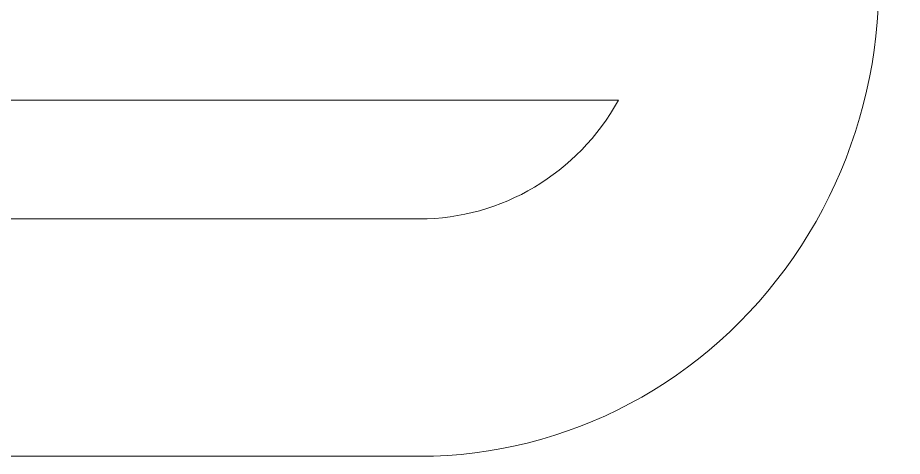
# Model space of a CAD drawing. Header units: millimetres. Extents: x 7939 to 8557, y 3805 to 4021.
# Drawn here: x 8532.19 to 8557.02, y 3903.74 to 3916.06 of the extents above; entities that cross this region are included whole.
import ezdxf

# ---------------------------------------------------------------- set-up
doc = ezdxf.new("R2010")
doc.units = ezdxf.units.MM
doc.layers.add('linea_gruesa', color=1, linetype='Continuous', lineweight=40)

msp = doc.modelspace()

# ---------------------------------------------------------------- linework, layer by layer
at = {"layer": 'linea_gruesa', "linetype": 'Continuous', "lineweight": 15, "extrusion": (-0.253745, -3.38569e-15, 0.967271)}
for p, q in [((8549.058, 3913.738, 136.687), (8515.32, 3913.738, 127.836)), ((8549.058, 3913.738, 136.687), (8515.32, 3913.738, 127.836)), ((8543.474, 3910.405, 135.222), (8520.904, 3910.405, 129.301)), ((8543.474, 3910.405, 135.222), (8520.904, 3910.405, 129.301)), ((8543.474, 3903.738, 135.222), (8520.904, 3903.738, 129.301)), ((8543.474, 3903.738, 135.222), (8520.904, 3903.738, 129.301))]:
    msp.add_line(p, q, dxfattribs=at)
for radius, end in [(13.333, 108.9246), (13.333, 108.9246), (6.667, 60), (6.667, 60)]:
    msp.add_arc((-3917.072, 8298.167, -2037.069), radius, 360, end, dxfattribs=at)

doc.saveas('drawing.dxf')
